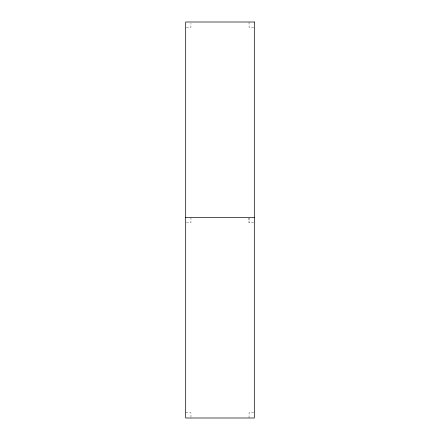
<?xml version="1.0" encoding="UTF-8"?>
<svg xmlns="http://www.w3.org/2000/svg" width="440" height="440" viewBox="0 0 440 440"><rect width="100%" height="100%" fill="white"/><g stroke="black" fill="none" stroke-linecap="round" stroke-linejoin="round"><path stroke-width="0.33" stroke-dasharray="2.2 1.65" d="M186.34 27.28L190.96 27.28L190.96 23.32M253.66 27.28L249.04 27.28L249.04 22M186.34 222.64L190.96 222.64L190.96 217.36M253.66 222.64L248.974 222.64L248.974 218.02M185.68 412.72L190.96 412.72L190.96 418M253.66 412.72L249.04 412.72L249.04 418M249.04 218.02L249.04 222.64"/><path stroke-width="0.66" d="M185.68 217.36L254.32 217.36M254.32 22L185.68 22L185.68 418L254.32 418L254.32 22"/></g></svg>
